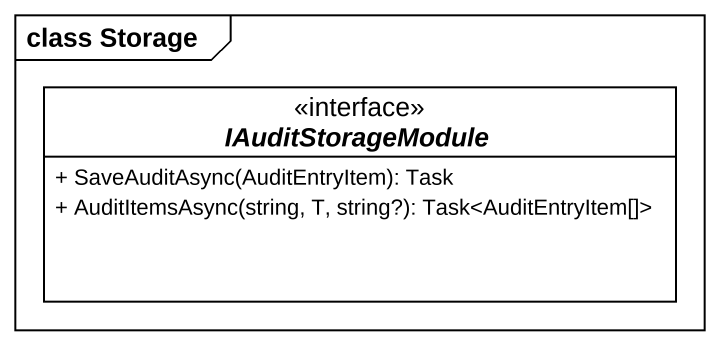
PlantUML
@startuml
mainframe class Storage
hide circle
hide empty members
skinparam classAttributeIconSize 0
interface IAuditStorageModule {
  + SaveAuditAsync(AuditEntryItem): Task
  + AuditItemsAsync(string, T, string?): Task<AuditEntryItem[]>
}
@enduml
